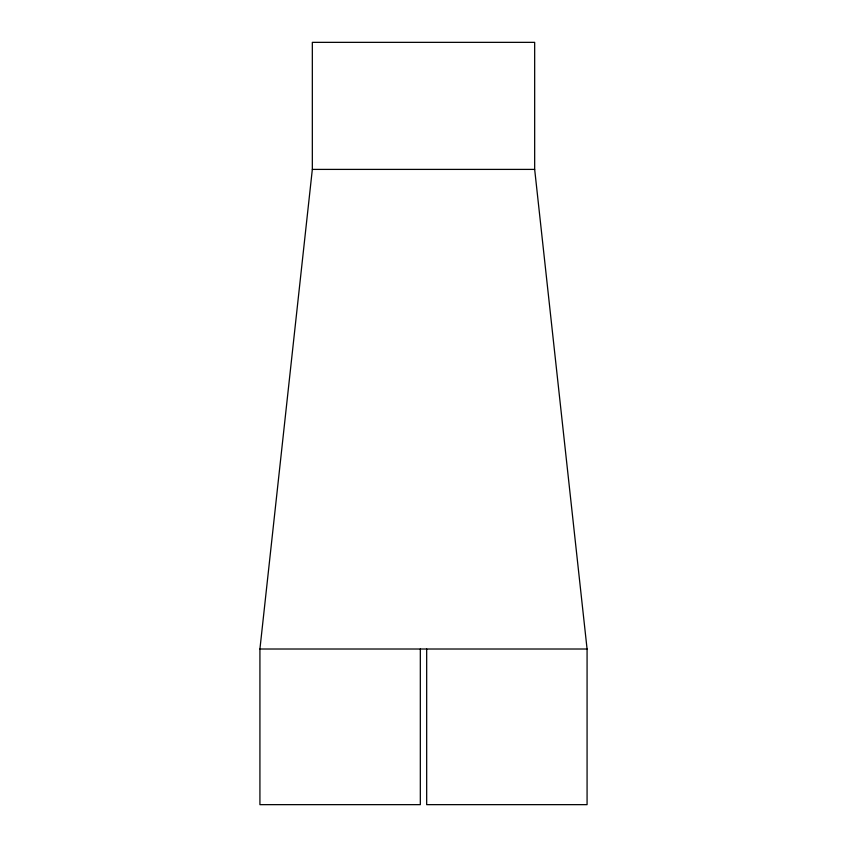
<?xml version="1.0" encoding="UTF-8"?>
<svg xmlns="http://www.w3.org/2000/svg" width="847" height="847" viewBox="0 0 847 847"><rect width="100%" height="100%" fill="white"/><g stroke="black" fill="none" stroke-linecap="round" stroke-linejoin="round"><path stroke-width="1.27" d="M420.324 649.014L420.324 804.65L259.923 804.65L259.923 649.014L312.331 169.4L312.331 42.35L534.669 42.35L534.669 169.4L587.077 649.014L587.077 804.65L426.676 804.65L426.676 649.014M312.331 169.4L534.669 169.4M259.923 649.014L587.077 649.014"/></g></svg>
